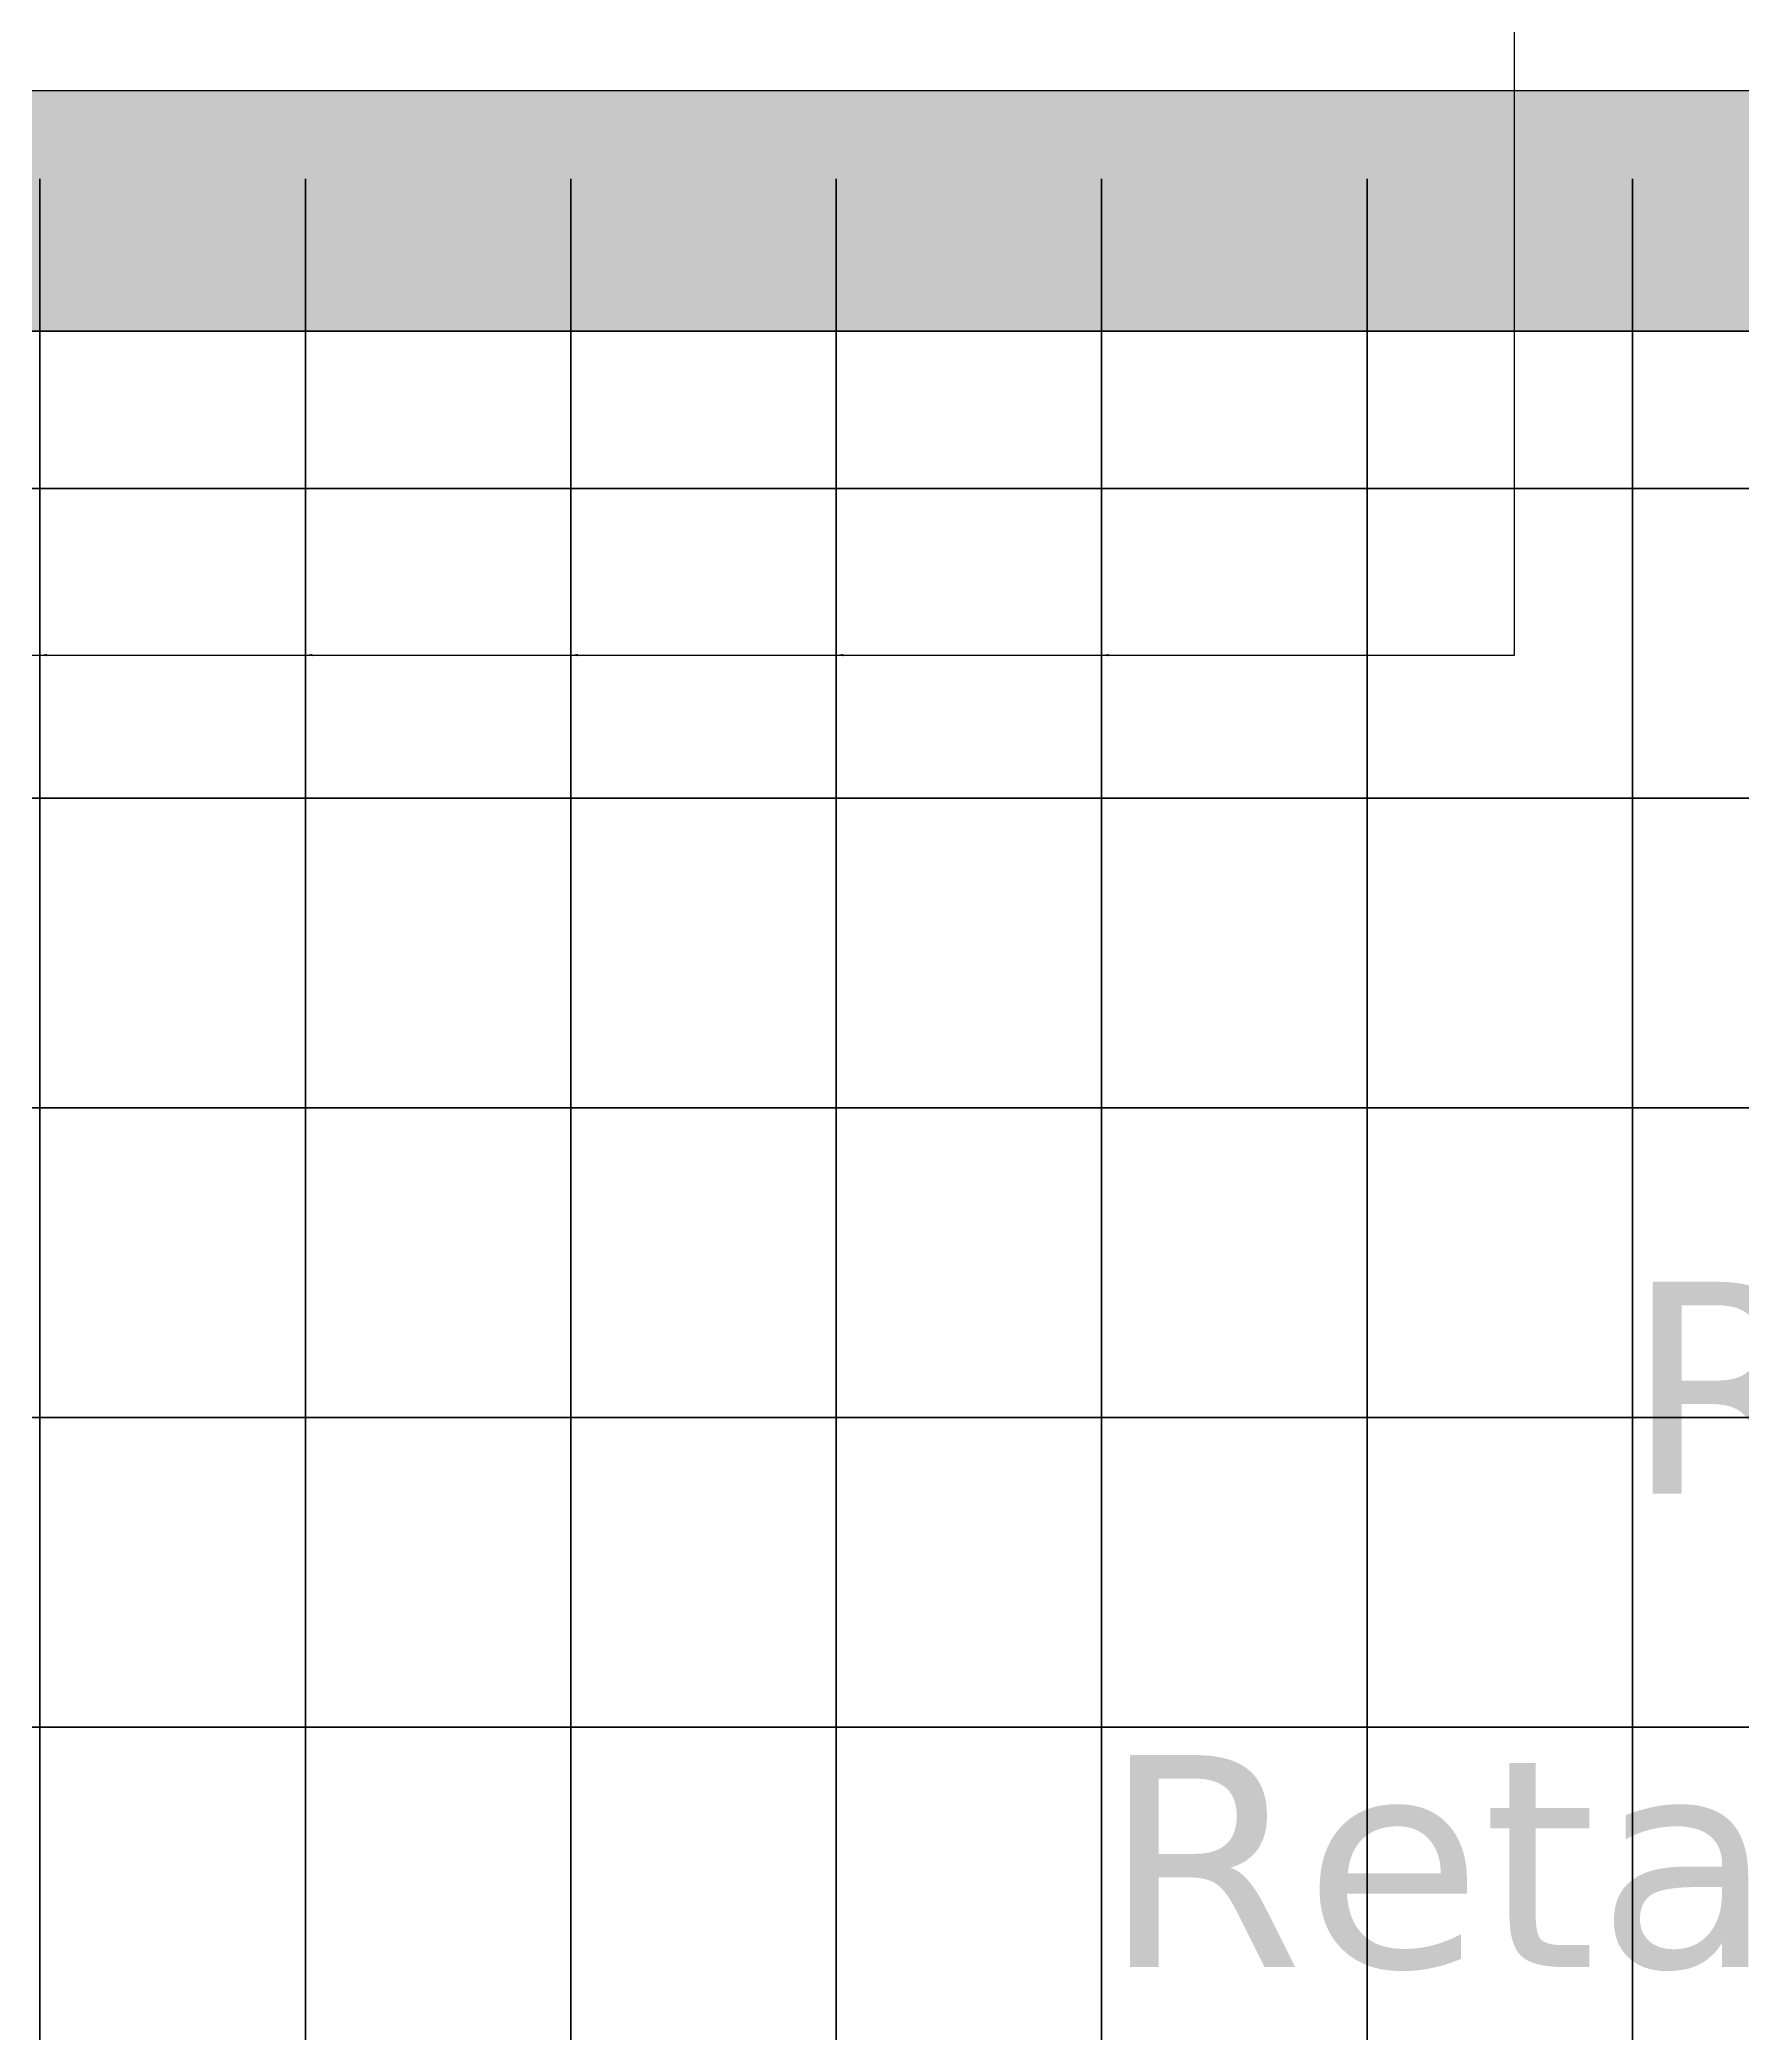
# Model space of a CAD drawing. Header units: millimetres. Extents: x 6239764 to 13047540, y 367704 to 979893.
# Drawn here: x 6543824 to 6544786, y 405358 to 406484 of the extents above; entities that cross this region are included whole.
import ezdxf
from ezdxf import colors
from ezdxf.entities.mleader import LeaderData, LeaderLine
from ezdxf.math import Vec2, Vec3

# ---------------------------------------------------------------- set-up
doc = ezdxf.new("R2010")
doc.units = ezdxf.units.MM
doc.header["$LTSCALE"] = 300
doc.layers.add('ROD', color=10, linetype='Continuous', lineweight=35)
doc.styles.get("Standard").update_dxf_attribs({"font": 'txt8.shx', "width": 0.7, "bigfont": 'hztxt_ii.shx'})
doc.styles.add('ver', font='verdana.ttf')

msp = doc.modelspace()

# ---------------------------------------------------------------- hatches: boundary and pattern name
at = {"ltscale": 0.1}
h = msp.add_hatch(dxfattribs=at)
h.set_pattern_fill('AR-CONC', color=8, scale=0.5)
h.set_pattern_definition([(50, (-4423.5, -81742.45), (91.0923345, -7.9695428), [9.525, -104.775]), (355, (-4423.5, -81742.45), (-17.6217107, 95.5284226), [7.62, -83.8202921]), (100.4514447, (-4415.91, -81743.12), (73.4706235, 87.558876), [8.0950044, -89.0451223]), (46.1842, (-4423.5, -81717.05), (135.5395204, -21.021164), [14.2875, -157.1625]), (96.6355576, (-4412.2, -81718.8), (118.702067, 123.7130623), [12.1425116, -133.567804]), (351.1841512, (-4423.5, -81717.05), (118.702067, 123.7130623), [11.4299835, -125.729866]), (21, (-4410.8, -81723.4), (75.8071956, -51.1325991), [9.525, -104.775]), (326, (-4410.8, -81723.4), (30.9010142, 92.093983), [7.62, -83.82]), (71.451445, (-4404.48, -81727.66), (106.7082096, 40.9613844), [8.0950044, -89.0449688]), (37.5, (-4423.5, -81742.45), (1.54430163, 42.27751944), [0, -82.804, 0, -85.09, 0, -84.1375]), (7.5, (-4423.5, -81742.45), (33.40983126, 50.0902874), [0, -48.514, 0, -80.899, 0, -32.0675]), (327.5, (-4451.82, -81742.45), (67.79529758, -2.864372), [0, -31.75, 0, -99.06, 0, -131.445]), (317.5, (-4464.52, -81742.45), (74.0645907, 12.7132455), [0, -41.275, 0, -65.786, 0, -93.345])])
h.paths.add_polyline_path([(6543174.2, 406455.2), (6546574.2, 406455.2), (6546574.2, 406319.2), (6543174.2, 406319.2)])

# ---------------------------------------------------------------- linework, layer by layer
at = {"color": 6, "ltscale": 0.1}
for p, q in [((6544657.5, 406136.1), (6544657.5, 406724.4)), ((6543174.2, 406455.2), (6546574.2, 406455.2)), ((6543174.2, 406455.2), (6546574.2, 406455.2)), ((6543174.2, 406319.2), (6546574.2, 406319.2))]:
    msp.add_line(p, q, dxfattribs=at)
msp.add_lwpolyline([(6543174.2, 406455.2), (6546574.2, 406455.2), (6546574.2, 406319.2), (6543174.2, 406319.2)], close=True, dxfattribs=at)
at = {"layer": 'ROD'}
for p, q in [((6543824.2, 406405.2), (6543824.2, 404432.4)), ((6543974.2, 406405.2), (6543974.2, 404432.4)), ((6544124.2, 406405.2), (6544124.2, 404432.4)), ((6544274.2, 406405.2), (6544274.2, 404432.4)), ((6544424.2, 406405.2), (6544424.2, 404432.4)), ((6544574.2, 406405.2), (6544574.2, 404432.4)), ((6544724.2, 406405.2), (6544724.2, 404432.4)), ((6543043.4, 406230.2), (6546712.2, 406230.2)), ((6543043.4, 406055.2), (6546712.2, 406055.2)), ((6543043.4, 405880.2), (6546712.2, 405880.2)), ((6543043.4, 405705.2), (6546712.2, 405705.2)), ((6543043.4, 405530.2), (6546712.2, 405530.2))]:
    msp.add_line(p, q, dxfattribs=at)

# ---------------------------------------------------------------- texts
at = {"ltscale": 1500, "char_height": 119.769, "width": 1192.266, "attachment_point": 1, "style": 'ver'}
for insert in [(6544719.6, 405781.9), (6544424.2, 405514.4)]:
    msp.add_mtext('Retaining Wall', dxfattribs=dict(at, insert=insert))

# ---------------------------------------------------------------- leaders
at = {"color": 6, "ltscale": 0.1}
ml = msp.add_multileader_mtext('Standard', dxfattribs=at)
ml.set_content('', color=6)
ml.set_leader_properties()
ml.build(insert=Vec2(0, 0))
ml.multileader.update_dxf_attribs({"text_right_attachment_type": 6, "dogleg_length": 0.36})
ctx = ml.context
ctx.base_point, ctx.plane_origin = Vec3(6544656, 406136.1), Vec3(6543374.2, 406136.1)
ctx.right_attachment = 6
notes = []
notes.append((ctx, [(0, (1, 1, 0), (6544655.7, 406136.1), (1, 0), 0.36, [(0, [(6543374.2, 406136.1)], 0, [])])]))
ctx.mtext.insert, ctx.mtext.flow_direction = Vec3(6544658, 406138.1), 5
ml = msp.add_multileader_mtext('Standard', dxfattribs=at)
ml.set_content('', color=6)
ml.set_leader_properties()
ml.build(insert=Vec2(0, 0))
ml.multileader.update_dxf_attribs({"text_right_attachment_type": 6, "dogleg_length": 0.36})
ctx = ml.context
ctx.base_point, ctx.plane_origin = Vec3(6544656, 406136.1), Vec3(6543524.2, 406136.1)
ctx.right_attachment = 6
notes.append((ctx, [(0, (1, 1, 0), (6544655.7, 406136.1), (1, 0), 0.36, [(0, [(6543524.2, 406136.1)], 0, [])])]))
ctx.mtext.insert, ctx.mtext.flow_direction = Vec3(6544658, 406138.1), 5
ml = msp.add_multileader_mtext('Standard', dxfattribs=at)
ml.set_content('', color=6)
ml.set_leader_properties()
ml.build(insert=Vec2(0, 0))
ml.multileader.update_dxf_attribs({"text_right_attachment_type": 6, "dogleg_length": 0.36})
ctx = ml.context
ctx.base_point, ctx.plane_origin = Vec3(6544656.4, 406136.1), Vec3(6543674.2, 406136.1)
ctx.right_attachment = 6
notes.append((ctx, [(0, (1, 1, 0), (6544656, 406136.1), (1, 0), 0.36, [(0, [(6543674.2, 406136.1)], 0, [])])]))
ctx.mtext.insert, ctx.mtext.flow_direction = Vec3(6544658.4, 406138.1), 5
ml = msp.add_multileader_mtext('Standard', dxfattribs=at)
ml.set_content('', color=6)
ml.set_leader_properties()
ml.build(insert=Vec2(0, 0))
ml.multileader.update_dxf_attribs({"text_right_attachment_type": 6, "dogleg_length": 0.36})
ctx = ml.context
ctx.base_point, ctx.plane_origin = Vec3(6544656.8, 406136.1), Vec3(6543824.2, 406136.1)
ctx.right_attachment = 6
notes.append((ctx, [(0, (1, 1, 0), (6544656.4, 406136.1), (1, 0), 0.36, [(0, [(6543824.2, 406136.1)], 0, [])])]))
ctx.mtext.insert, ctx.mtext.flow_direction = Vec3(6544658.8, 406138.1), 5
ml = msp.add_multileader_mtext('Standard', dxfattribs=at)
ml.set_content('', color=6)
ml.set_leader_properties()
ml.build(insert=Vec2(0, 0))
ml.multileader.update_dxf_attribs({"text_right_attachment_type": 6, "dogleg_length": 0.36})
ctx = ml.context
ctx.base_point, ctx.plane_origin = Vec3(6544656, 406136.1), Vec3(6543974.2, 406136.1)
ctx.right_attachment = 6
notes.append((ctx, [(0, (1, 1, 0), (6544655.7, 406136.1), (1, 0), 0.36, [(0, [(6543974.2, 406136.1)], 0, [])])]))
ctx.mtext.insert, ctx.mtext.flow_direction = Vec3(6544658, 406138.1), 5
ml = msp.add_multileader_mtext('Standard', dxfattribs=at)
ml.set_content('', color=6)
ml.set_leader_properties()
ml.build(insert=Vec2(0, 0))
ml.multileader.update_dxf_attribs({"text_right_attachment_type": 6, "dogleg_length": 0.36})
ctx = ml.context
ctx.base_point, ctx.plane_origin = Vec3(6544657.1, 406136.1), Vec3(6544124.2, 406136.1)
ctx.right_attachment = 6
notes.append((ctx, [(0, (1, 1, 0), (6544656.8, 406136.1), (1, 0), 0.36, [(0, [(6544124.2, 406136.1)], 0, [])])]))
ctx.mtext.insert, ctx.mtext.flow_direction = Vec3(6544659.1, 406138.1), 5
ml = msp.add_multileader_mtext('Standard', dxfattribs=at)
ml.set_content('', color=6)
ml.set_leader_properties()
ml.build(insert=Vec2(0, 0))
ml.multileader.update_dxf_attribs({"text_right_attachment_type": 6, "dogleg_length": 0.36})
ctx = ml.context
ctx.base_point, ctx.plane_origin = Vec3(6544656, 406136.1), Vec3(6544274.2, 406136.1)
ctx.right_attachment = 6
notes.append((ctx, [(0, (1, 1, 0), (6544655.7, 406136.1), (1, 0), 0.36, [(0, [(6544274.2, 406136.1)], 0, [])])]))
ctx.mtext.insert, ctx.mtext.flow_direction = Vec3(6544658, 406138.1), 5
ml = msp.add_multileader_mtext('Standard', dxfattribs=at)
ml.set_content('', color=6)
ml.set_leader_properties()
ml.build(insert=Vec2(0, 0))
ml.multileader.update_dxf_attribs({"text_right_attachment_type": 6, "dogleg_length": 0.36})
ctx = ml.context
ctx.base_point, ctx.plane_origin = Vec3(6544657.5, 406136.1), Vec3(6544424.2, 406136.1)
ctx.right_attachment = 6
notes.append((ctx, [(0, (1, 1, 0), (6544657.1, 406136.1), (1, 0), 0.36, [(0, [(6544424.2, 406136.1)], 0, [])])]))
ctx.mtext.insert, ctx.mtext.flow_direction = Vec3(6544659.5, 406138.1), 5
for ctx, leaders in notes:
    for number, flags, end, landing, length, lines in leaders:
        leader = LeaderData()
        leader.index, (leader.has_last_leader_line, leader.has_dogleg_vector, leader.attachment_direction) = number, flags
        leader.last_leader_point, leader.dogleg_vector, leader.dogleg_length = Vec3(end), Vec3(landing), length
        for number, points, colour, breaks in lines:
            line = LeaderLine()
            line.index, line.vertices, line.color, line.breaks = number, Vec3.list(points), colors.encode_raw_color(colour), breaks
            leader.lines.append(line)
        ctx.leaders.append(leader)

doc.saveas('drawing.dxf')
